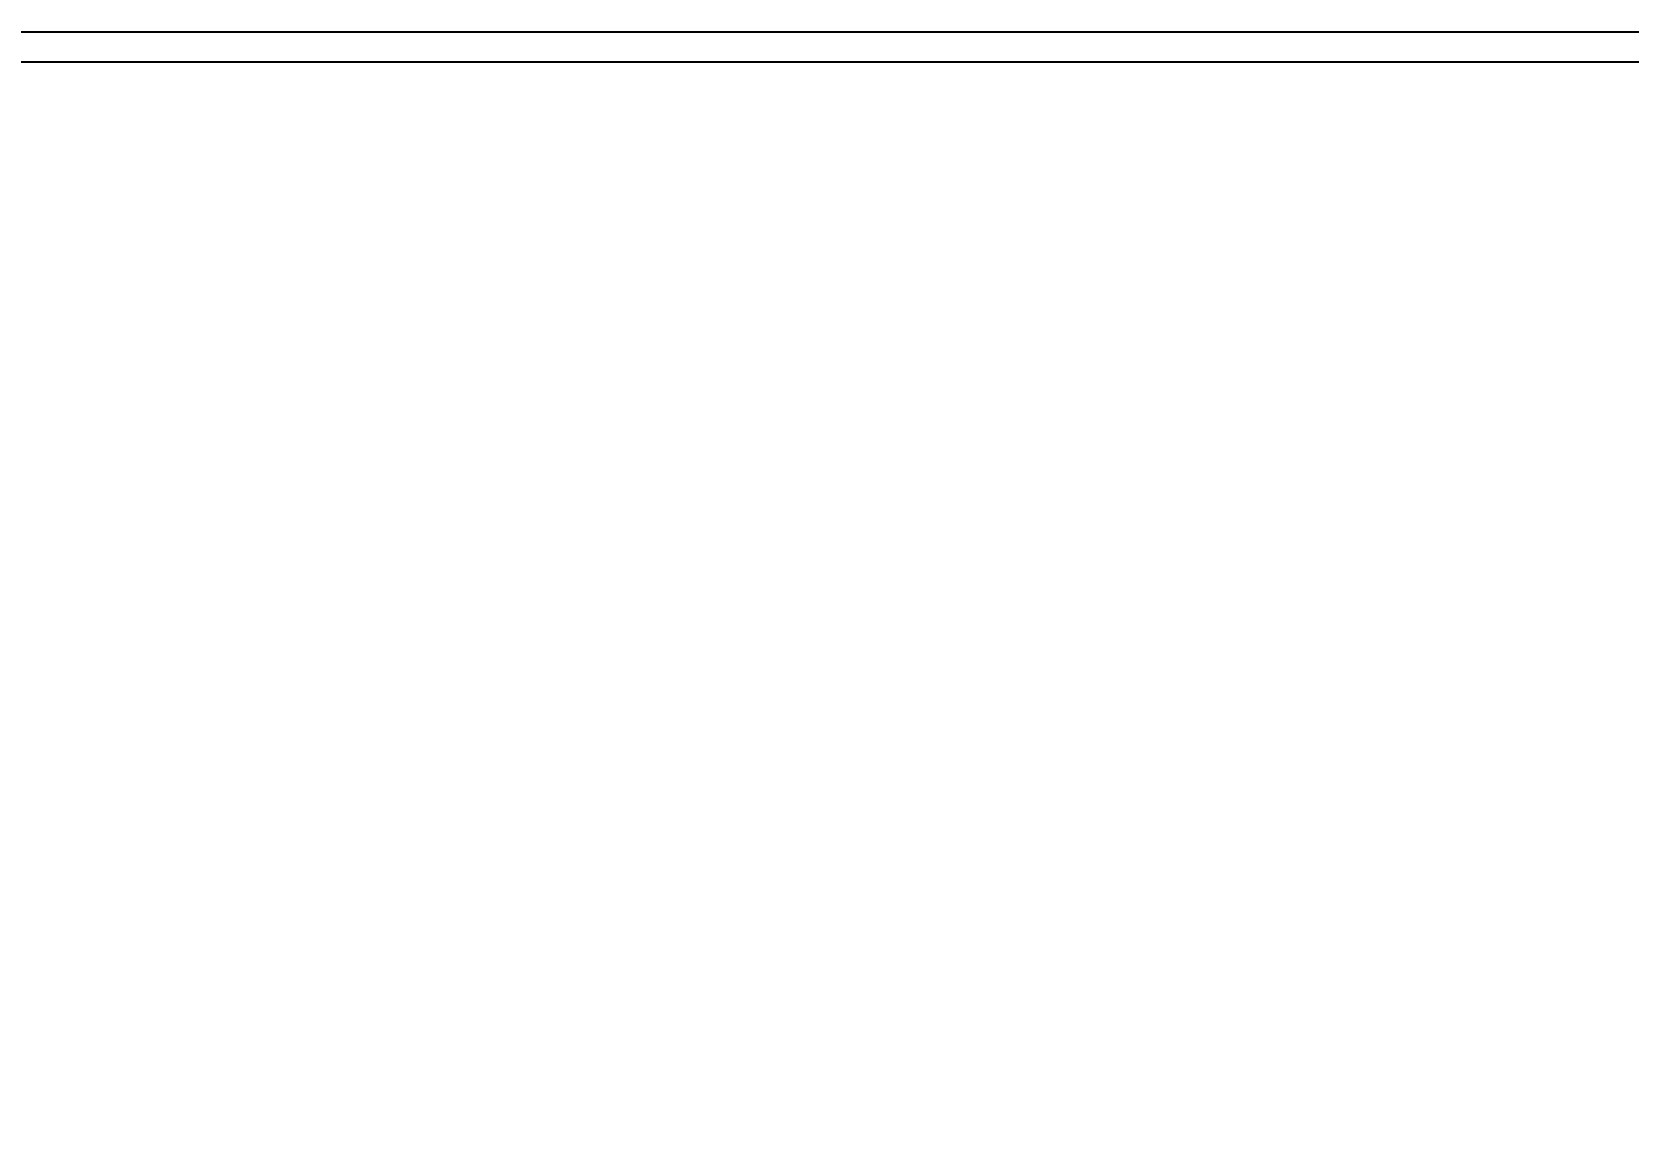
# Model space of a CAD drawing. Extents: x 16296660632 to 16296674943, y -37409619871 to -37409617133.
# Drawn here: x 16296674412.63 to 16296674450.07, y -37409617703.66 to -37409617677.71 of the extents above; entities that cross this region are included whole.
import ezdxf

# ---------------------------------------------------------------- set-up
doc = ezdxf.new("R2010")
doc.units = 0
doc.header["$LTSCALE"] = 10
doc.header["$MEASUREMENT"] = 0
doc.header["$PDMODE"] = 3
doc.header["$PDSIZE"] = -10
doc.layers.get('0').update_dxf_attribs({"linetype": 'CONTINUOUS'})
doc.layers.get('DEFPOINTS').update_dxf_attribs({"linetype": 'CONTINUOUS'})
doc.styles.add('Daelim Dimension', font='\x7f\x7f\x7f\x7f.TTF')
doc.dimstyles.new('DEFAULT', dxfattribs={"dimscale": 2, "dimtxt": 2, "dimasz": 2, "dimexe": 0, "dimexo": 2, "dimgap": 1, "dimtad": 1, "dimdec": 1, "dimzin": 9, "dimdsep": 46, "dimtxsty": 'Daelim Dimension', "dimcen": 0.5, "dimclrd": 252, "dimclre": 252, "dimclrt": 3, "dimadec": 1, "dimazin": 0, "dimtfac": 1, "dimtdec": 1, "dimtix": 1, "dimtmove": 0, "dimatfit": 3, "dimfxl": 0, "dimtolj": 1, "dimtzin": 1, "dimlwd": 9, "dimlwe": 9, "dimarcsym": 0})

# ---------------------------------------------------------------- blocks, each defined once
blk = doc.blocks.new('*D17')
at = {"color": 5, "lineweight": 9, "ltscale": 0.5}
for p, q in [((16296674135.0424, -37409617681.711731), (16296674135.0424, -37409617757.342773)), ((16296674485.01755, -37409617681.711731), (16296674485.01755, -37409617757.342773)), ((16296674139.0424, -37409617757.342773), (16296674481.01755, -37409617757.342773))]:
    blk.add_line(p, q, dxfattribs=at)
at = {"color": 5, "ltscale": 0.5}
for points in [[(16296674139.0424, -37409617756.676109), (16296674139.0424, -37409617758.009438), (16296674135.0424, -37409617757.342773)], [(16296674481.01755, -37409617756.676109), (16296674481.01755, -37409617758.009438), (16296674485.01755, -37409617757.342773)]]:
    blk.add_solid(points, dxfattribs=at)
at = {"layer": 'DEFPOINTS', "color": 0, "ltscale": 0.5}
for p in [(16296674135.0424, -37409617677.711731), (16296674485.01755, -37409617677.711731), (16296674485.01755, -37409617757.342773)]:
    blk.add_point(p, dxfattribs=at)
at = {"color": 7, "ltscale": 0.5, "insert": (16296674316.21504, -37409617737.900711), "char_height": 16, "attachment_point": 2, "style": 'Daelim Dimension'}
blk.add_mtext('\\A1;350', dxfattribs=at)

msp = doc.modelspace()

# ---------------------------------------------------------------- linework, layer by layer
at = {"color": 7, "linetype": 'Continuous', "lineweight": 25}
for p, q in [((16296674165.03783, -37409617677.711731), (16296674455.02212, -37409617677.711731)), ((16296674455.02212, -37409617678.42395), (16296674165.03783, -37409617678.42395))]:
    msp.add_line(p, q, dxfattribs=at)

# ---------------------------------------------------------------- dimensions: what is measured, and where the dimension line sits
at = {"color": 5, "ltscale": 0.5}
dim = msp.add_linear_dim(base=(16296674485.01755, -37409617757.342773), p1=(16296674135.0424, -37409617677.711731), p2=(16296674485.01755, -37409617677.711731), dimstyle='DEFAULT', override={"dimtxt": 8, "dimclrd": 5, "dimclre": 5, "dimclrt": 7}, dxfattribs=at)
dim.commit()
dim.dimension.update_dxf_attribs({"geometry": '*D17', "text_midpoint": (16296674316.21504, -37409617757.342773), "dimtype": 160})

doc.saveas('drawing.dxf')
